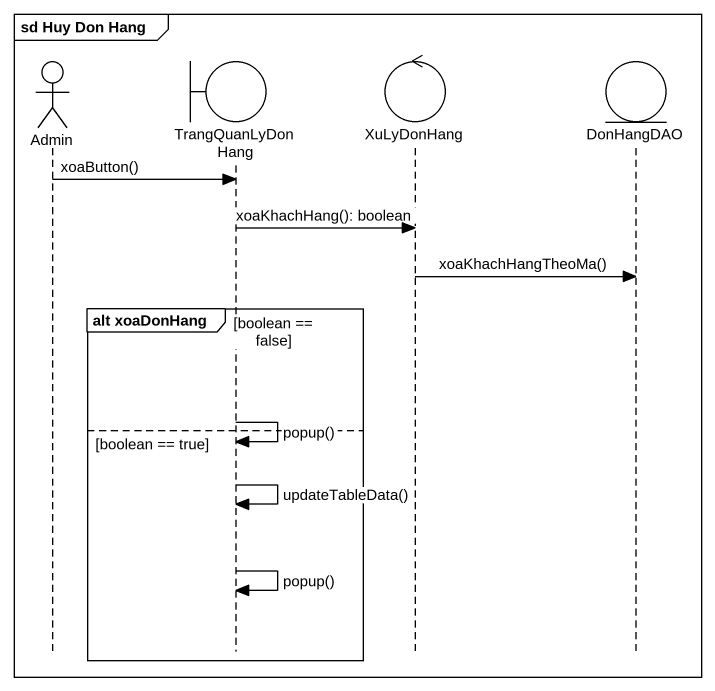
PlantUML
@startuml
mainframe sd Huy Don Hang
hide footbox
actor Admin
boundary TrangQuanLyDonHang
control XuLyDonHang
entity DonHangDAO

Admin -> TrangQuanLyDonHang : xoaButton()
TrangQuanLyDonHang -> XuLyDonHang : xoaKhachHang(): boolean
XuLyDonHang -> DonHangDAO : xoaKhachHangTheoMa()
group alt xoaDonHang [boolean == false]
  TrangQuanLyDonHang -> TrangQuanLyDonHang : popup()
else boolean == true
  TrangQuanLyDonHang -> TrangQuanLyDonHang : updateTableData()
  TrangQuanLyDonHang -> TrangQuanLyDonHang : popup()
end
@enduml
